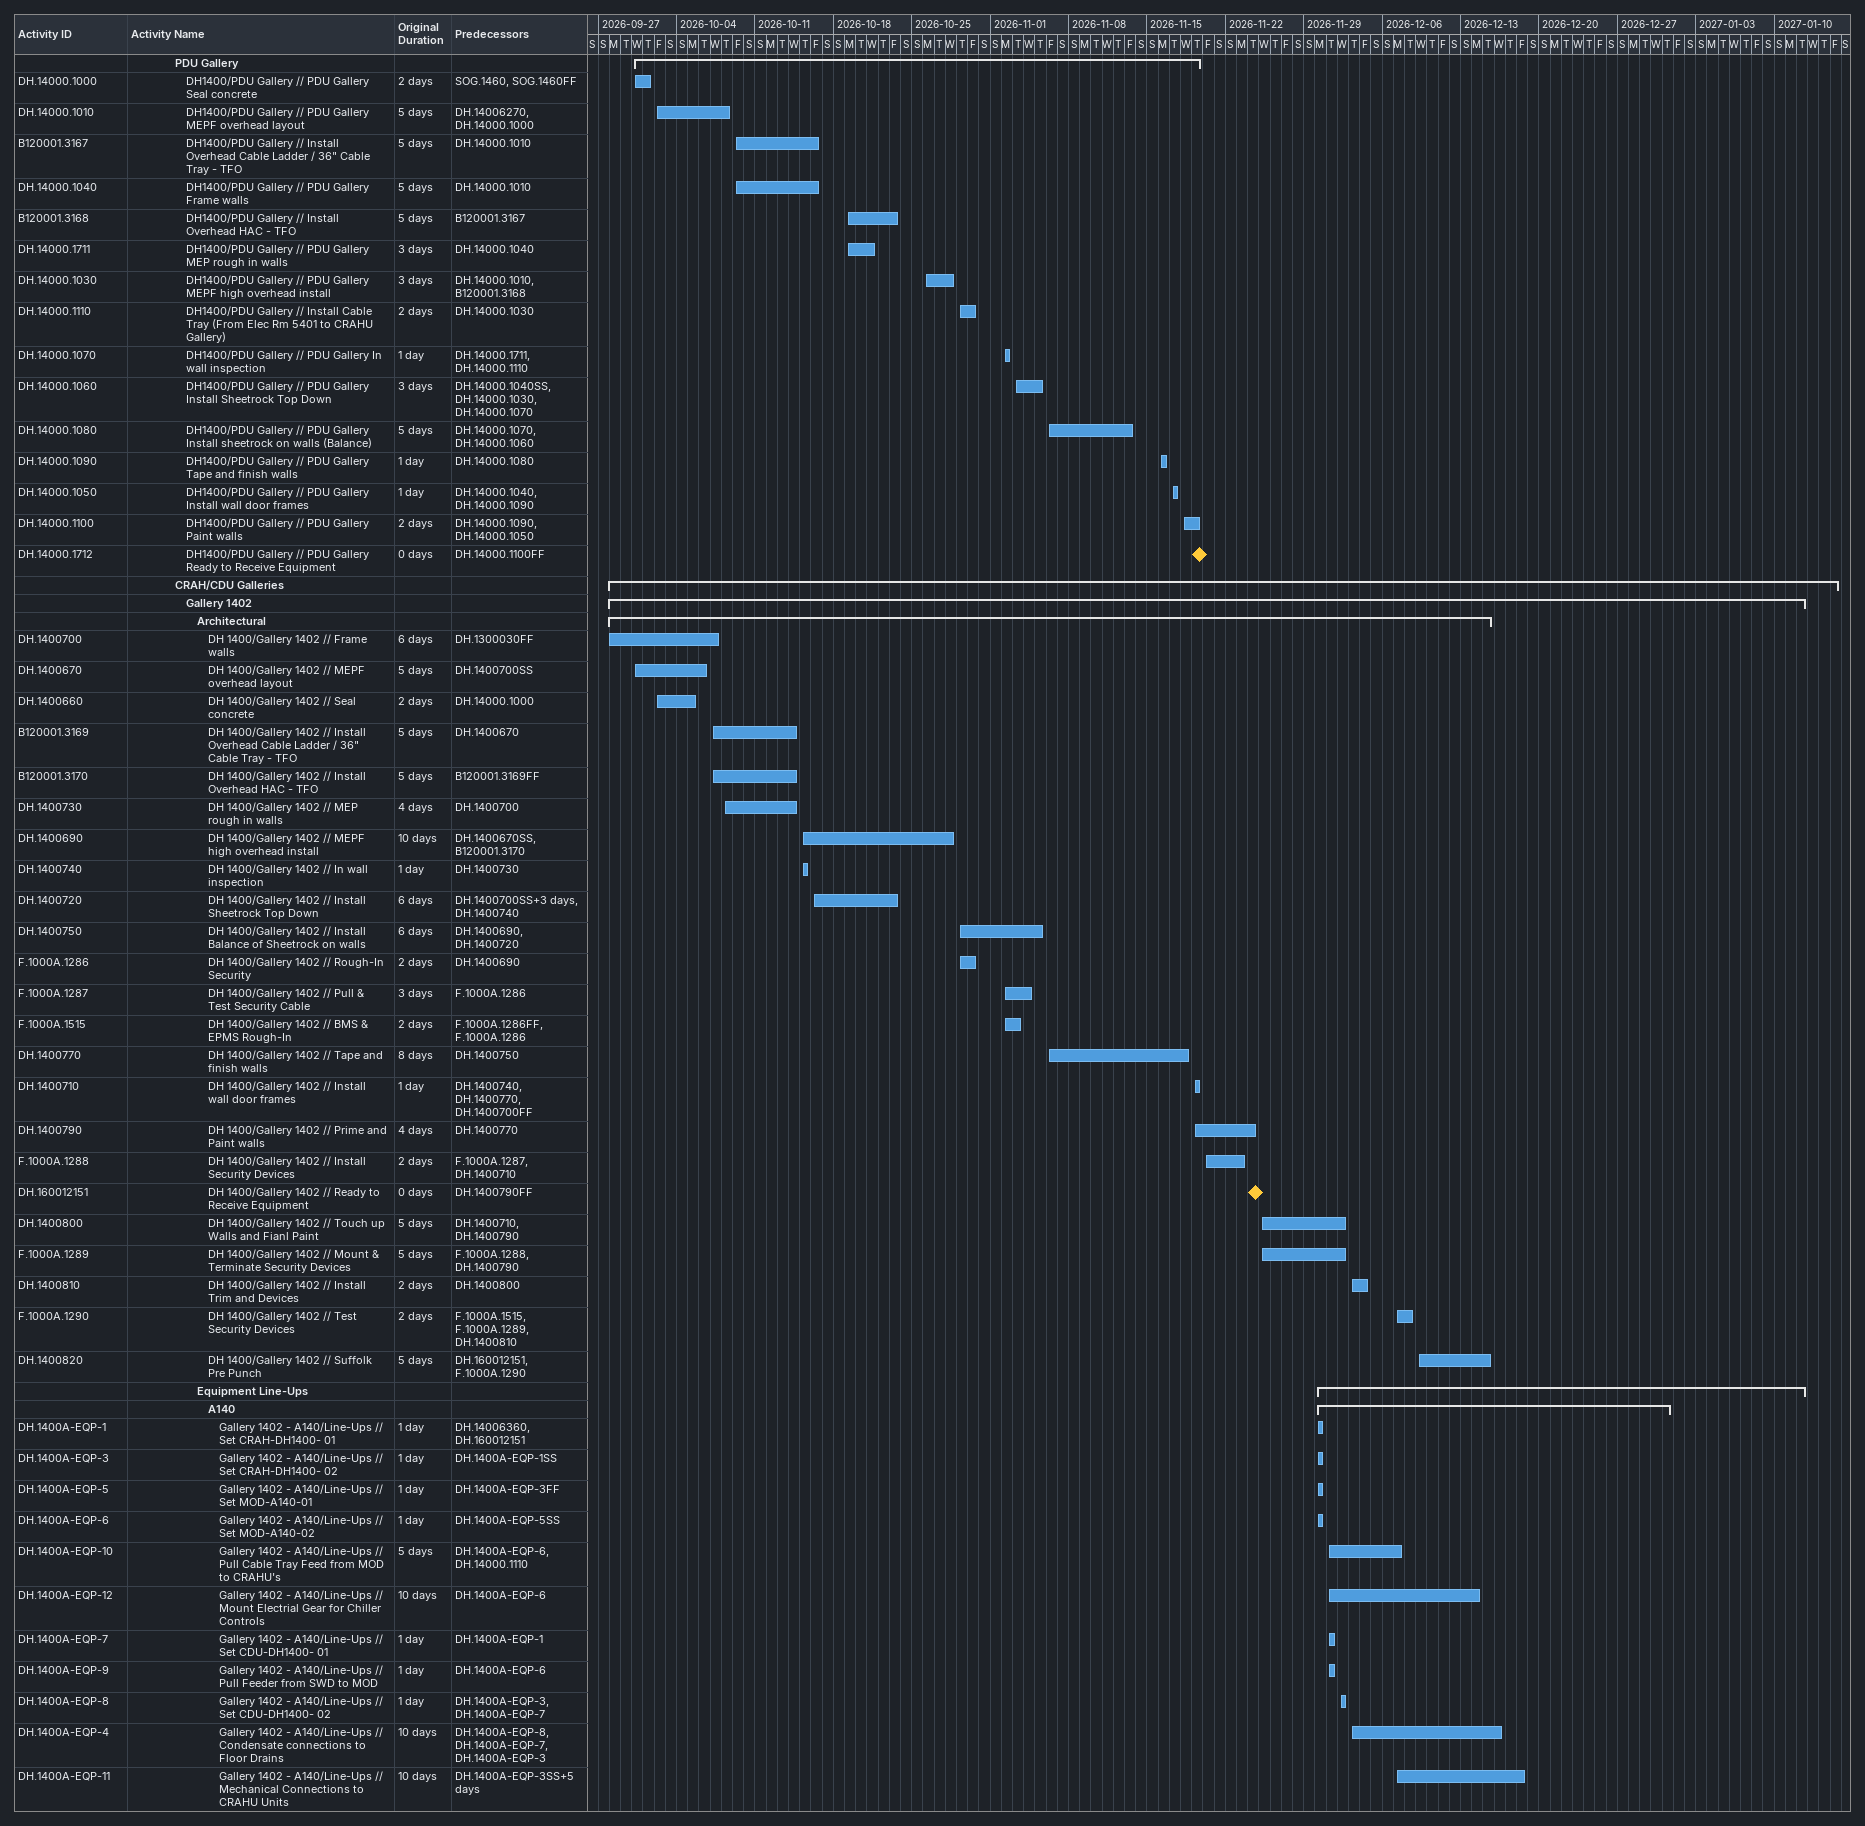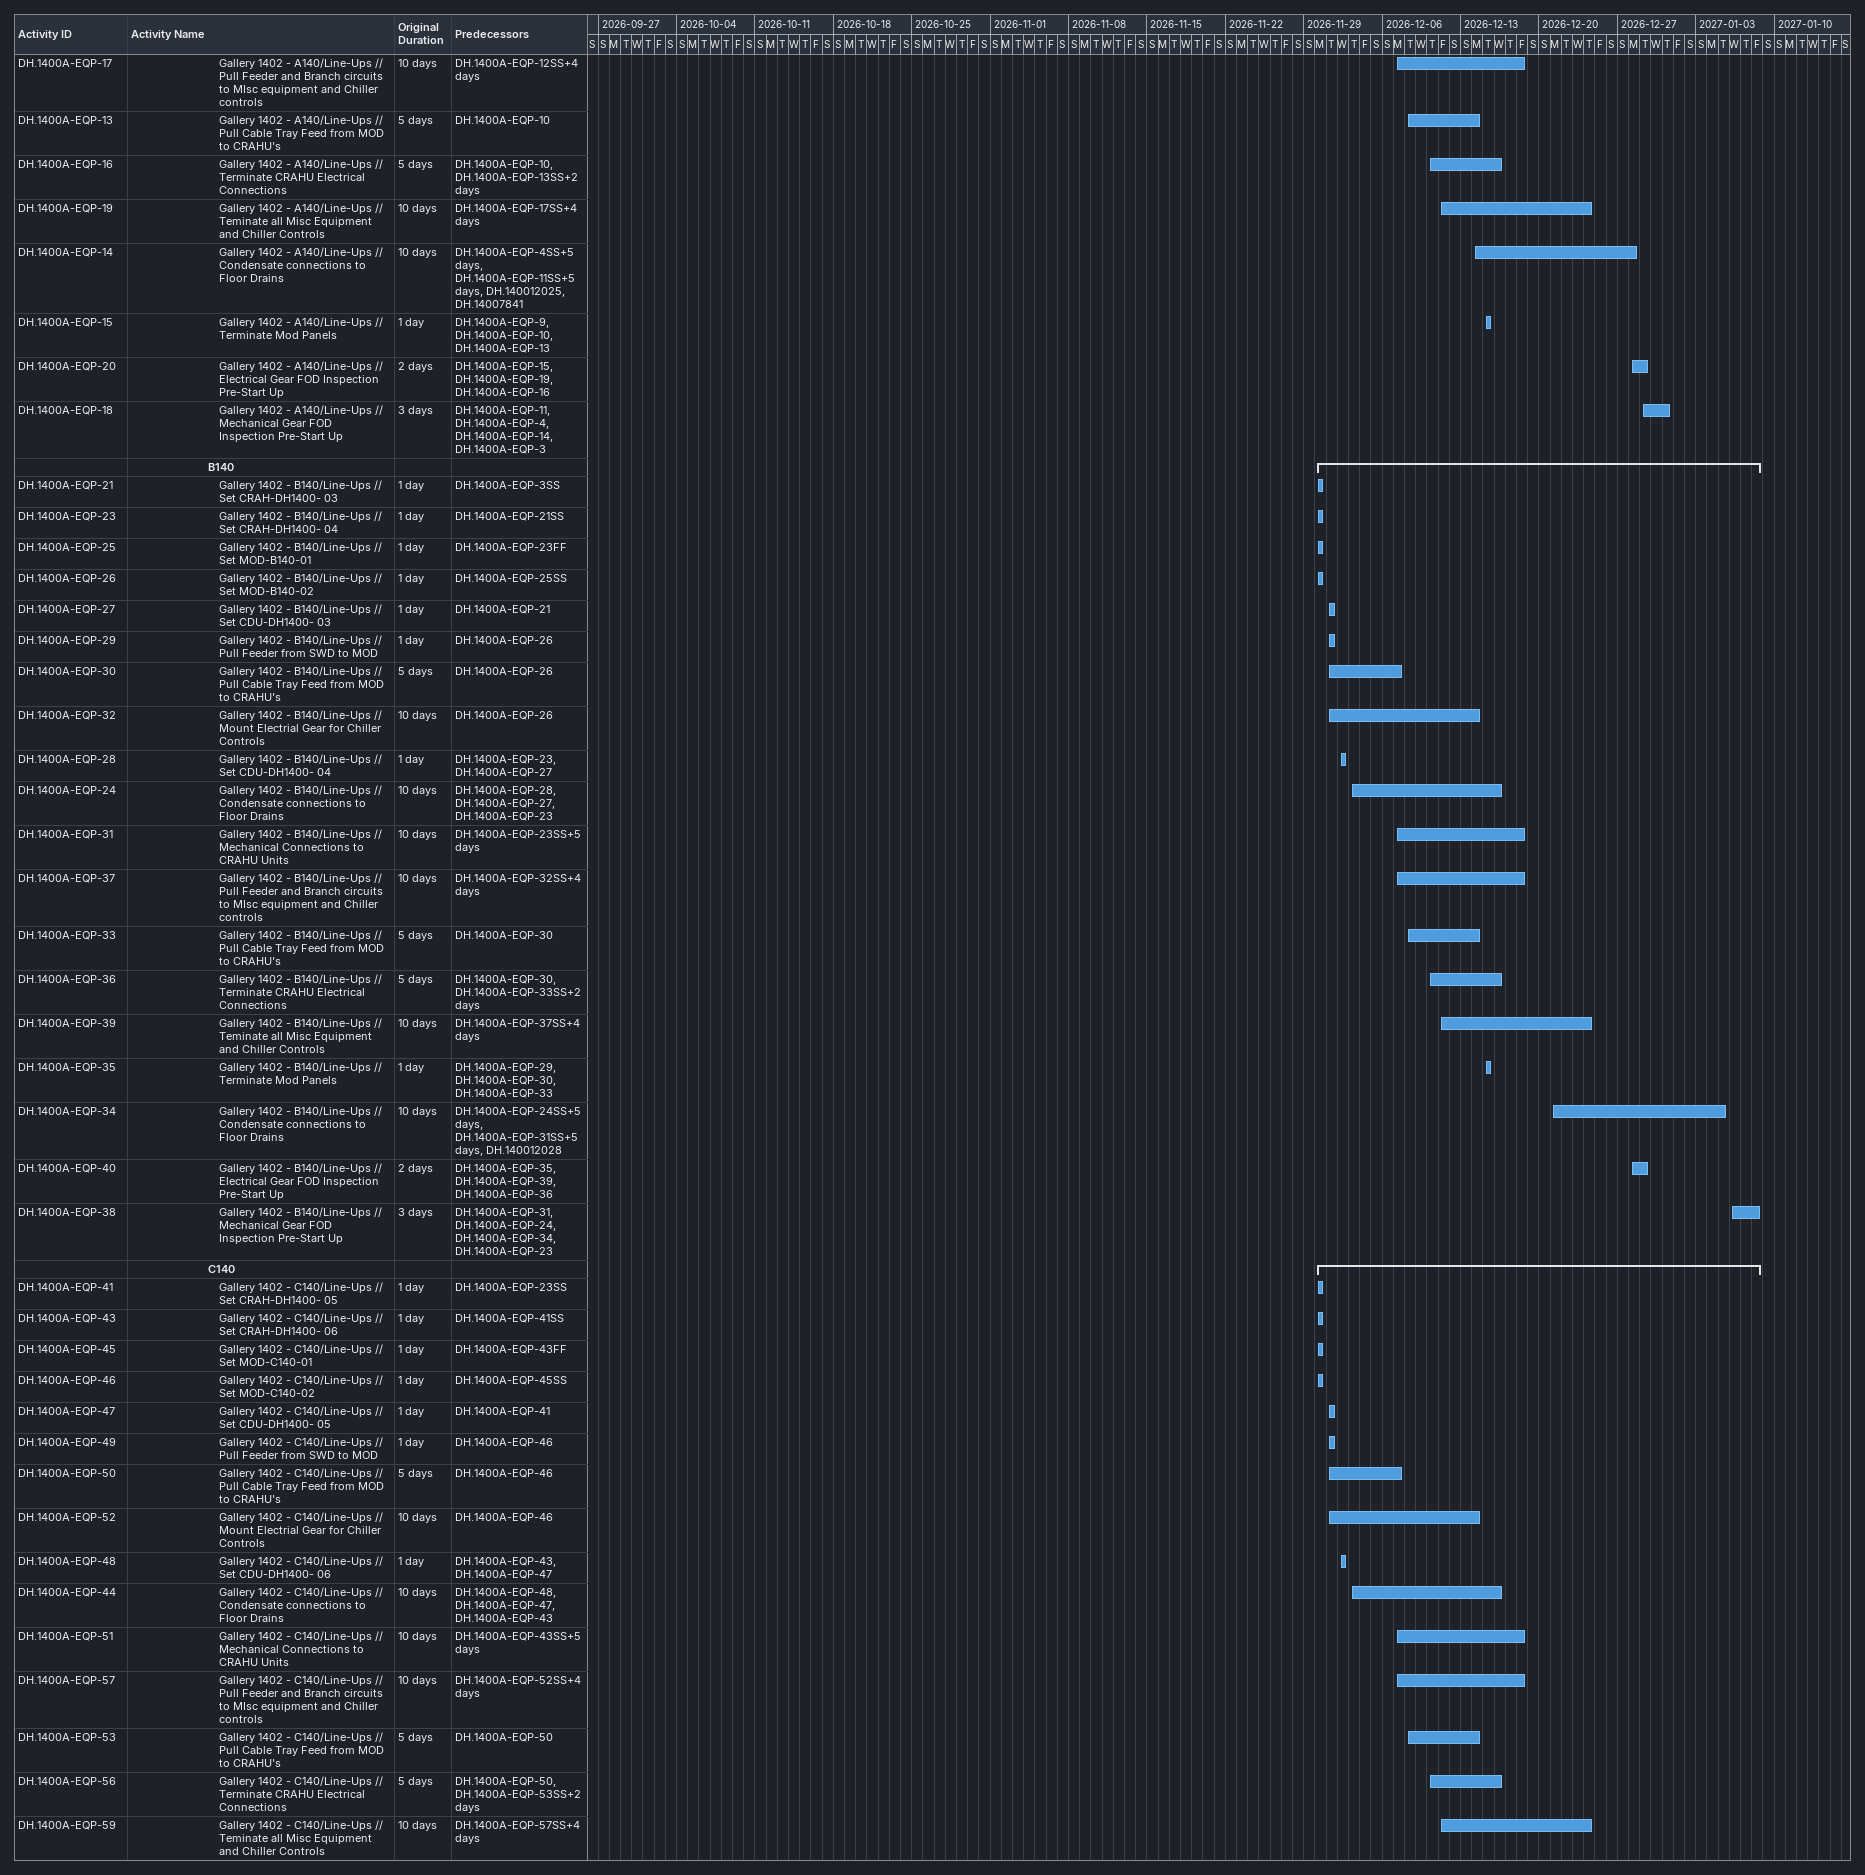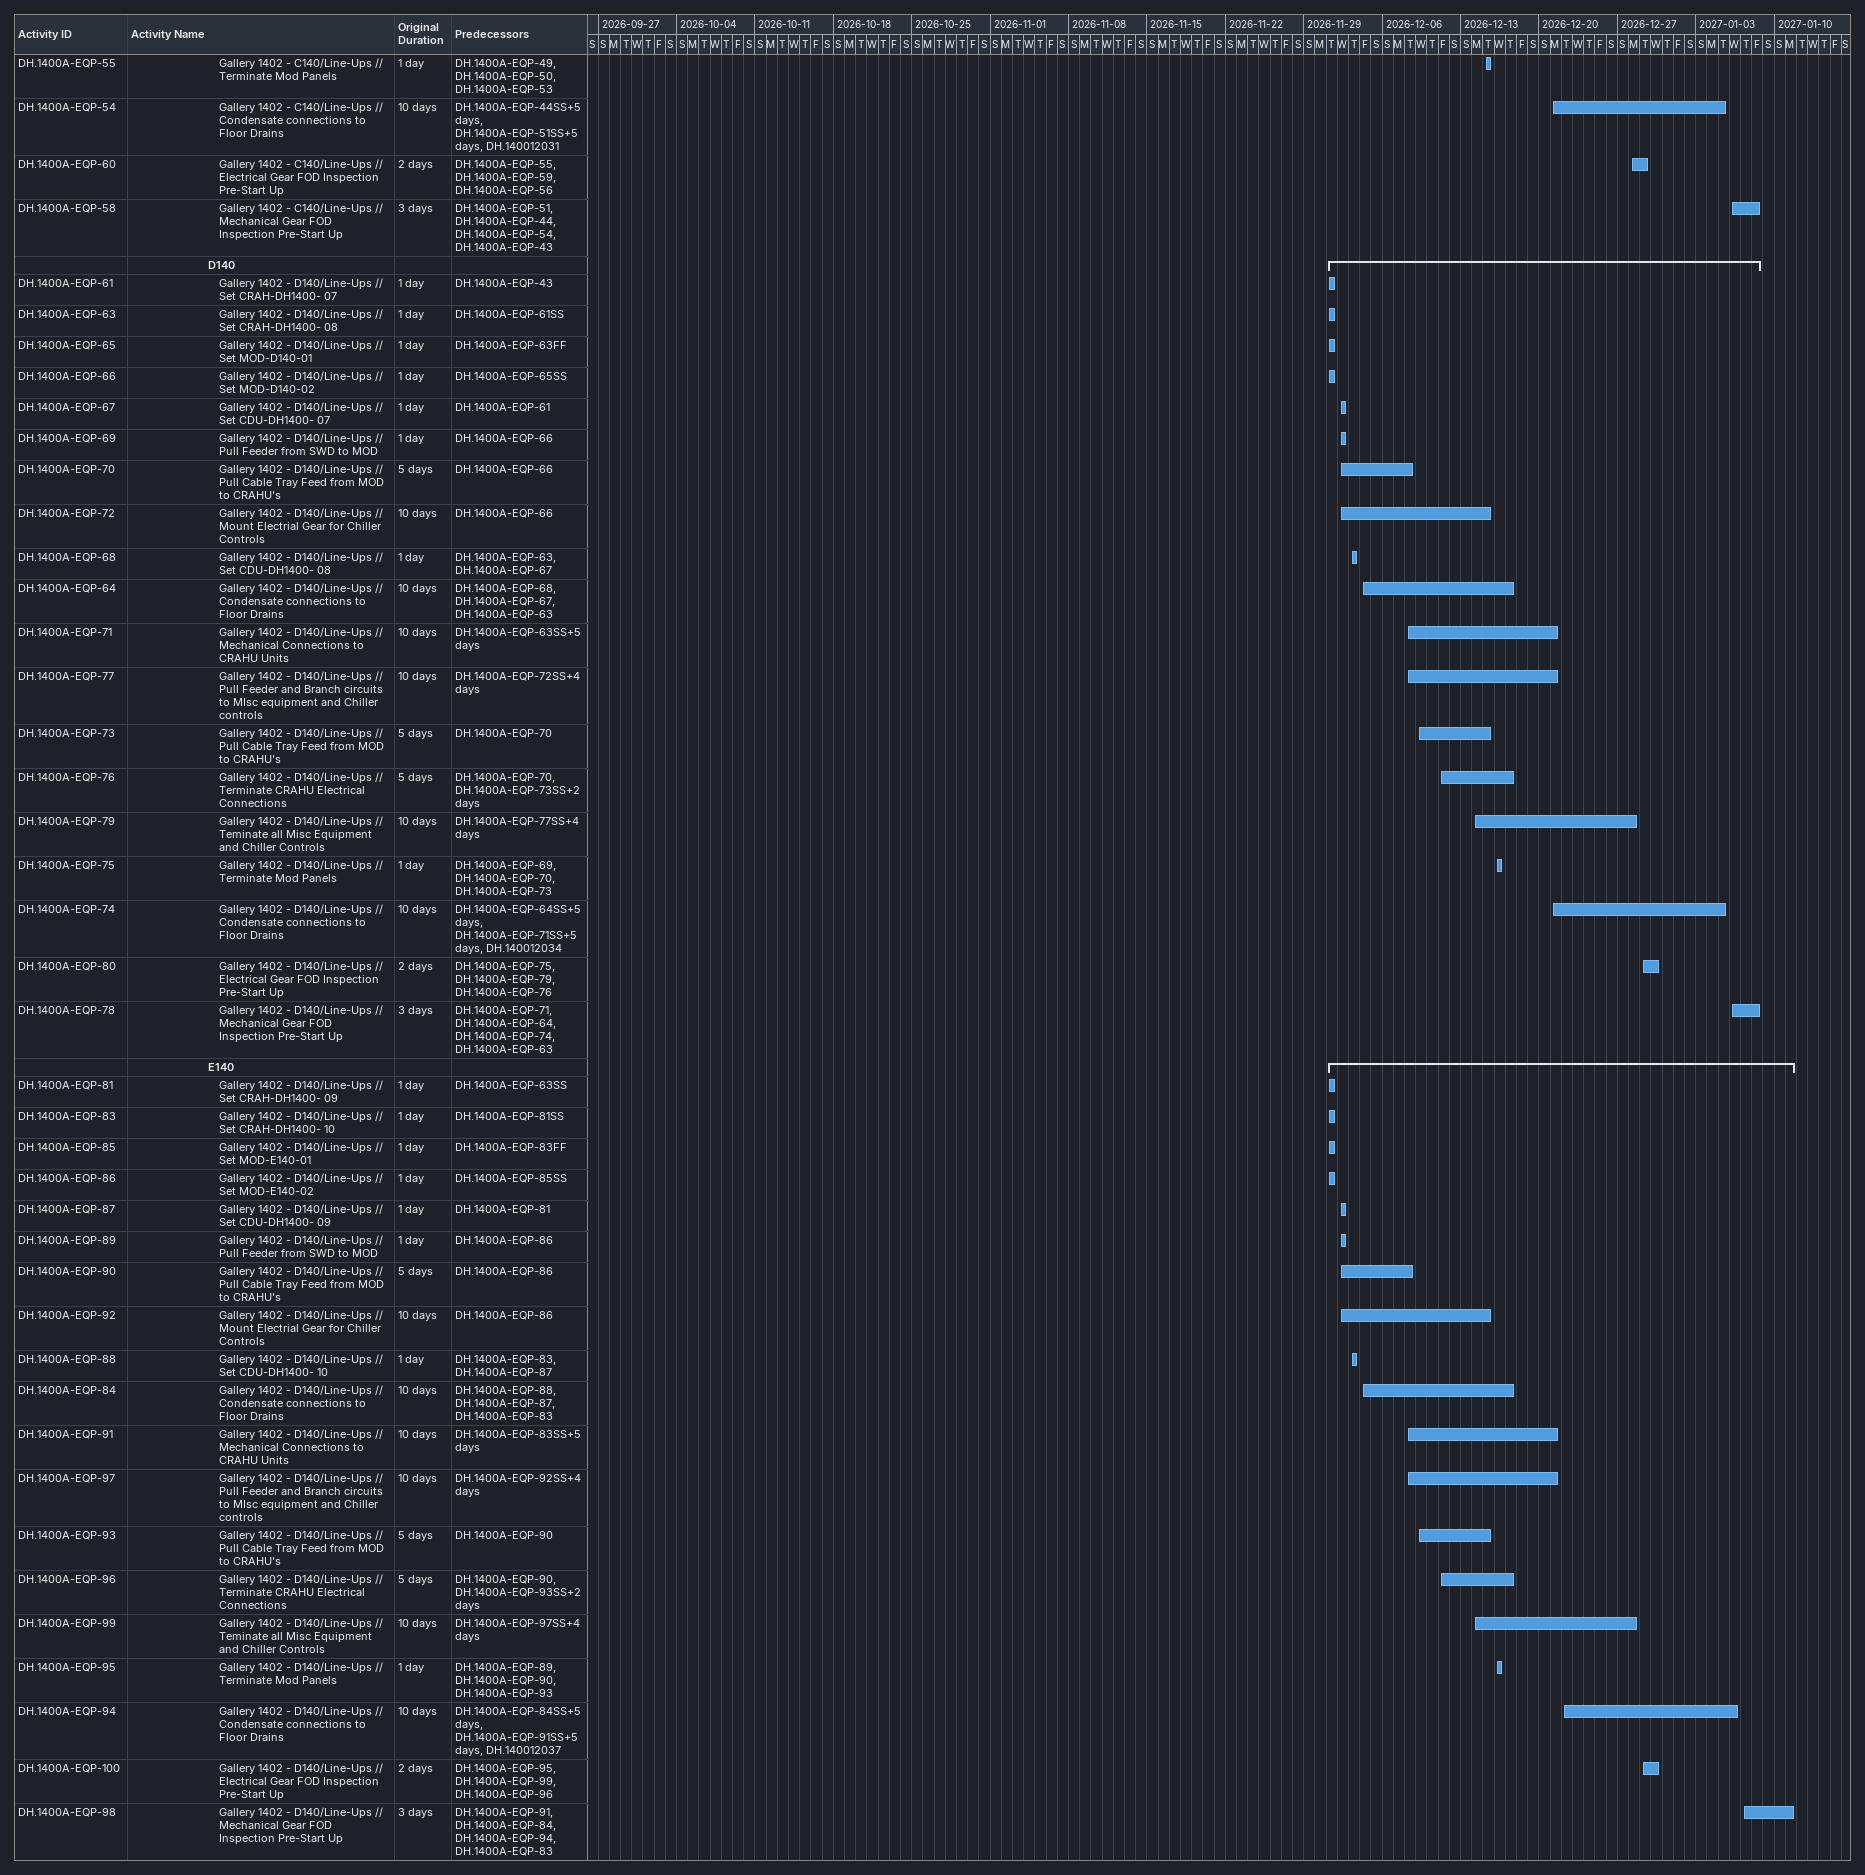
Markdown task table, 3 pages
| ID | Level | Task | Original duration | Start | Finish | Predecessors |
|---|---|---|---|---|---|---|
|  | 5 | **PDU Gallery** |  | 2026-09-30 | 2026-11-19 |  |
| DH.14000.1000 | 6 | DH1400/PDU Gallery // PDU Gallery Seal concrete | 2d | 2026-09-30 | 2026-10-01 | SOG.1460, SOG.1460FF |
| DH.14000.1010 | 6 | DH1400/PDU Gallery // PDU Gallery MEPF overhead layout | 5d | 2026-10-02 | 2026-10-08 | DH.14006270, DH.14000.1000 |
| B120001.3167 | 6 | DH1400/PDU Gallery // Install Overhead Cable Ladder / 36" Cable Tray - TFO | 5d | 2026-10-09 | 2026-10-16 | DH.14000.1010 |
| DH.14000.1040 | 6 | DH1400/PDU Gallery // PDU Gallery Frame walls | 5d | 2026-10-09 | 2026-10-16 | DH.14000.1010 |
| B120001.3168 | 6 | DH1400/PDU Gallery // Install Overhead HAC - TFO | 5d | 2026-10-19 | 2026-10-23 | B120001.3167 |
| DH.14000.1711 | 6 | DH1400/PDU Gallery // PDU Gallery MEP rough in walls | 3d | 2026-10-19 | 2026-10-21 | DH.14000.1040 |
| DH.14000.1030 | 6 | DH1400/PDU Gallery // PDU Gallery MEPF high overhead install | 3d | 2026-10-26 | 2026-10-28 | DH.14000.1010, B120001.3168 |
| DH.14000.1110 | 6 | DH1400/PDU Gallery // Install Cable Tray (From Elec Rm 5401 to CRAHU Gallery) | 2d | 2026-10-29 | 2026-10-30 | DH.14000.1030 |
| DH.14000.1070 | 6 | DH1400/PDU Gallery // PDU Gallery In wall inspection | 1d | 2026-11-02 | 2026-11-02 | DH.14000.1711, DH.14000.1110 |
| DH.14000.1060 | 6 | DH1400/PDU Gallery // PDU Gallery Install Sheetrock Top Down | 3d | 2026-11-03 | 2026-11-05 | DH.14000.1040SS, DH.14000.1030, DH.14000.1070 |
| DH.14000.1080 | 6 | DH1400/PDU Gallery // PDU Gallery Install sheetrock on walls (Balance) | 5d | 2026-11-06 | 2026-11-13 | DH.14000.1070, DH.14000.1060 |
| DH.14000.1090 | 6 | DH1400/PDU Gallery // PDU Gallery Tape and finish walls | 1d | 2026-11-16 | 2026-11-16 | DH.14000.1080 |
| DH.14000.1050 | 6 | DH1400/PDU Gallery // PDU Gallery Install wall door frames | 1d | 2026-11-17 | 2026-11-17 | DH.14000.1040, DH.14000.1090 |
| DH.14000.1100 | 6 | DH1400/PDU Gallery // PDU Gallery Paint walls | 2d | 2026-11-18 | 2026-11-19 | DH.14000.1090, DH.14000.1050 |
| DH.14000.1712 | 6 | DH1400/PDU Gallery // PDU Gallery Ready to Receive Equipment | 0d | 2026-11-19 | 2026-11-19 | DH.14000.1100FF |
|  | 5 | **CRAH/CDU Galleries** |  | 2026-09-28 | 2027-01-15 |  |
|  | 6 | **Gallery 1402** |  | 2026-09-28 | 2027-01-12 |  |
|  | 7 | **Architectural** |  | 2026-09-28 | 2026-12-15 |  |
| DH.1400700 | 8 | DH 1400/Gallery 1402 // Frame walls | 6d | 2026-09-28 | 2026-10-07 | DH.1300030FF |
| DH.1400670 | 8 | DH 1400/Gallery 1402 // MEPF overhead layout | 5d | 2026-09-30 | 2026-10-06 | DH.1400700SS |
| DH.1400660 | 8 | DH 1400/Gallery 1402 // Seal concrete | 2d | 2026-10-02 | 2026-10-05 | DH.14000.1000 |
| B120001.3169 | 8 | DH 1400/Gallery 1402 // Install Overhead Cable Ladder / 36" Cable Tray - TFO | 5d | 2026-10-07 | 2026-10-14 | DH.1400670 |
| B120001.3170 | 8 | DH 1400/Gallery 1402 // Install Overhead HAC - TFO | 5d | 2026-10-07 | 2026-10-14 | B120001.3169FF |
| DH.1400730 | 8 | DH 1400/Gallery 1402 // MEP rough in walls | 4d | 2026-10-08 | 2026-10-14 | DH.1400700 |
| DH.1400690 | 8 | DH 1400/Gallery 1402 // MEPF high overhead install | 10d | 2026-10-15 | 2026-10-28 | DH.1400670SS, B120001.3170 |
| DH.1400740 | 8 | DH 1400/Gallery 1402 // In wall inspection | 1d | 2026-10-15 | 2026-10-15 | DH.1400730 |
| DH.1400720 | 8 | DH 1400/Gallery 1402 // Install Sheetrock Top Down | 6d | 2026-10-16 | 2026-10-23 | DH.1400700SS+3d, DH.1400740 |
| DH.1400750 | 8 | DH 1400/Gallery 1402 // Install Balance of Sheetrock on walls | 6d | 2026-10-29 | 2026-11-05 | DH.1400690, DH.1400720 |
| F.1000A.1286 | 8 | DH 1400/Gallery 1402 // Rough-In Security | 2d | 2026-10-29 | 2026-10-30 | DH.1400690 |
| F.1000A.1287 | 8 | DH 1400/Gallery 1402 // Pull & Test Security Cable | 3d | 2026-11-02 | 2026-11-04 | F.1000A.1286 |
| F.1000A.1515 | 8 | DH 1400/Gallery 1402 // BMS & EPMS Rough-In | 2d | 2026-11-02 | 2026-11-03 | F.1000A.1286FF, F.1000A.1286 |
| DH.1400770 | 8 | DH 1400/Gallery 1402 // Tape and finish walls | 8d | 2026-11-06 | 2026-11-18 | DH.1400750 |
| DH.1400710 | 8 | DH 1400/Gallery 1402 // Install wall door frames | 1d | 2026-11-19 | 2026-11-19 | DH.1400740, DH.1400770, DH.1400700FF |
| DH.1400790 | 8 | DH 1400/Gallery 1402 // Prime and Paint walls | 4d | 2026-11-19 | 2026-11-24 | DH.1400770 |
| F.1000A.1288 | 8 | DH 1400/Gallery 1402 // Install Security Devices | 2d | 2026-11-20 | 2026-11-23 | F.1000A.1287, DH.1400710 |
| DH.160012151 | 8 | DH 1400/Gallery 1402 // Ready to Receive Equipment | 0d | 2026-11-24 | 2026-11-24 | DH.1400790FF |
| DH.1400800 | 8 | DH 1400/Gallery 1402 // Touch up Walls and Fianl Paint | 5d | 2026-11-25 | 2026-12-02 | DH.1400710, DH.1400790 |
| F.1000A.1289 | 8 | DH 1400/Gallery 1402 // Mount & Terminate Security Devices | 5d | 2026-11-25 | 2026-12-02 | F.1000A.1288, DH.1400790 |
| DH.1400810 | 8 | DH 1400/Gallery 1402 // Install Trim and Devices | 2d | 2026-12-03 | 2026-12-04 | DH.1400800 |
| F.1000A.1290 | 8 | DH 1400/Gallery 1402 // Test Security Devices | 2d | 2026-12-07 | 2026-12-08 | F.1000A.1515, F.1000A.1289, DH.1400810 |
| DH.1400820 | 8 | DH 1400/Gallery 1402 // Suffolk Pre Punch | 5d | 2026-12-09 | 2026-12-15 | DH.160012151, F.1000A.1290 |
|  | 7 | **Equipment Line-Ups** |  | 2026-11-30 | 2027-01-12 |  |
|  | 8 | **A140** |  | 2026-11-30 | 2026-12-31 |  |
| DH.1400A-EQP-1 | 9 | Gallery 1402 - A140/Line-Ups // Set CRAH-DH1400- 01 | 1d | 2026-11-30 | 2026-11-30 | DH.14006360, DH.160012151 |
| DH.1400A-EQP-3 | 9 | Gallery 1402 - A140/Line-Ups // Set CRAH-DH1400- 02 | 1d | 2026-11-30 | 2026-11-30 | DH.1400A-EQP-1SS |
| DH.1400A-EQP-5 | 9 | Gallery 1402 - A140/Line-Ups // Set MOD-A140-01 | 1d | 2026-11-30 | 2026-11-30 | DH.1400A-EQP-3FF |
| DH.1400A-EQP-6 | 9 | Gallery 1402 - A140/Line-Ups // Set MOD-A140-02 | 1d | 2026-11-30 | 2026-11-30 | DH.1400A-EQP-5SS |
| DH.1400A-EQP-10 | 9 | Gallery 1402 - A140/Line-Ups // Pull Cable Tray Feed from MOD to CRAHU's | 5d | 2026-12-01 | 2026-12-07 | DH.1400A-EQP-6, DH.14000.1110 |
| DH.1400A-EQP-12 | 9 | Gallery 1402 - A140/Line-Ups // Mount Electrial Gear for Chiller Controls | 10d | 2026-12-01 | 2026-12-14 | DH.1400A-EQP-6 |
| DH.1400A-EQP-7 | 9 | Gallery 1402 - A140/Line-Ups // Set CDU-DH1400- 01 | 1d | 2026-12-01 | 2026-12-01 | DH.1400A-EQP-1 |
| DH.1400A-EQP-9 | 9 | Gallery 1402 - A140/Line-Ups // Pull Feeder from SWD to MOD | 1d | 2026-12-01 | 2026-12-01 | DH.1400A-EQP-6 |
| DH.1400A-EQP-8 | 9 | Gallery 1402 - A140/Line-Ups // Set CDU-DH1400- 02 | 1d | 2026-12-02 | 2026-12-02 | DH.1400A-EQP-3, DH.1400A-EQP-7 |
| DH.1400A-EQP-4 | 9 | Gallery 1402 - A140/Line-Ups // Condensate connections to Floor Drains | 10d | 2026-12-03 | 2026-12-16 | DH.1400A-EQP-8, DH.1400A-EQP-7, DH.1400A-EQP-3 |
| DH.1400A-EQP-11 | 9 | Gallery 1402 - A140/Line-Ups // Mechanical Connections to CRAHU Units | 10d | 2026-12-07 | 2026-12-18 | DH.1400A-EQP-3SS+5d |
| DH.1400A-EQP-17 | 9 | Gallery 1402 - A140/Line-Ups // Pull Feeder and Branch circuits to MIsc equipment and Chiller controls | 10d | 2026-12-07 | 2026-12-18 | DH.1400A-EQP-12SS+4d |
| DH.1400A-EQP-13 | 9 | Gallery 1402 - A140/Line-Ups // Pull Cable Tray Feed from MOD to CRAHU's | 5d | 2026-12-08 | 2026-12-14 | DH.1400A-EQP-10 |
| DH.1400A-EQP-16 | 9 | Gallery 1402 - A140/Line-Ups // Terminate CRAHU Electrical Connections | 5d | 2026-12-10 | 2026-12-16 | DH.1400A-EQP-10, DH.1400A-EQP-13SS+2d |
| DH.1400A-EQP-19 | 9 | Gallery 1402 - A140/Line-Ups // Teminate all Misc Equipment and Chiller Controls | 10d | 2026-12-11 | 2026-12-24 | DH.1400A-EQP-17SS+4d |
| DH.1400A-EQP-14 | 9 | Gallery 1402 - A140/Line-Ups // Condensate connections to Floor Drains | 10d | 2026-12-14 | 2026-12-28 | DH.1400A-EQP-4SS+5d, DH.1400A-EQP-11SS+5d, DH.140012025, DH.14007841 |
| DH.1400A-EQP-15 | 9 | Gallery 1402 - A140/Line-Ups // Terminate Mod Panels | 1d | 2026-12-15 | 2026-12-15 | DH.1400A-EQP-9, DH.1400A-EQP-10, DH.1400A-EQP-13 |
| DH.1400A-EQP-20 | 9 | Gallery 1402 - A140/Line-Ups // Electrical Gear FOD Inspection Pre-Start Up | 2d | 2026-12-28 | 2026-12-29 | DH.1400A-EQP-15, DH.1400A-EQP-19, DH.1400A-EQP-16 |
| DH.1400A-EQP-18 | 9 | Gallery 1402 - A140/Line-Ups // Mechanical Gear FOD Inspection Pre-Start Up | 3d | 2026-12-29 | 2026-12-31 | DH.1400A-EQP-11, DH.1400A-EQP-4, DH.1400A-EQP-14, DH.1400A-EQP-3 |
|  | 8 | **B140** |  | 2026-11-30 | 2027-01-08 |  |
| DH.1400A-EQP-21 | 9 | Gallery 1402 - B140/Line-Ups // Set CRAH-DH1400- 03 | 1d | 2026-11-30 | 2026-11-30 | DH.1400A-EQP-3SS |
| DH.1400A-EQP-23 | 9 | Gallery 1402 - B140/Line-Ups // Set CRAH-DH1400- 04 | 1d | 2026-11-30 | 2026-11-30 | DH.1400A-EQP-21SS |
| DH.1400A-EQP-25 | 9 | Gallery 1402 - B140/Line-Ups // Set MOD-B140-01 | 1d | 2026-11-30 | 2026-11-30 | DH.1400A-EQP-23FF |
| DH.1400A-EQP-26 | 9 | Gallery 1402 - B140/Line-Ups // Set MOD-B140-02 | 1d | 2026-11-30 | 2026-11-30 | DH.1400A-EQP-25SS |
| DH.1400A-EQP-27 | 9 | Gallery 1402 - B140/Line-Ups // Set CDU-DH1400- 03 | 1d | 2026-12-01 | 2026-12-01 | DH.1400A-EQP-21 |
| DH.1400A-EQP-29 | 9 | Gallery 1402 - B140/Line-Ups // Pull Feeder from SWD to MOD | 1d | 2026-12-01 | 2026-12-01 | DH.1400A-EQP-26 |
| DH.1400A-EQP-30 | 9 | Gallery 1402 - B140/Line-Ups // Pull Cable Tray Feed from MOD to CRAHU's | 5d | 2026-12-01 | 2026-12-07 | DH.1400A-EQP-26 |
| DH.1400A-EQP-32 | 9 | Gallery 1402 - B140/Line-Ups // Mount Electrial Gear for Chiller Controls | 10d | 2026-12-01 | 2026-12-14 | DH.1400A-EQP-26 |
| DH.1400A-EQP-28 | 9 | Gallery 1402 - B140/Line-Ups // Set CDU-DH1400- 04 | 1d | 2026-12-02 | 2026-12-02 | DH.1400A-EQP-23, DH.1400A-EQP-27 |
| DH.1400A-EQP-24 | 9 | Gallery 1402 - B140/Line-Ups // Condensate connections to Floor Drains | 10d | 2026-12-03 | 2026-12-16 | DH.1400A-EQP-28, DH.1400A-EQP-27, DH.1400A-EQP-23 |
| DH.1400A-EQP-31 | 9 | Gallery 1402 - B140/Line-Ups // Mechanical Connections to CRAHU Units | 10d | 2026-12-07 | 2026-12-18 | DH.1400A-EQP-23SS+5d |
| DH.1400A-EQP-37 | 9 | Gallery 1402 - B140/Line-Ups // Pull Feeder and Branch circuits to MIsc equipment and Chiller controls | 10d | 2026-12-07 | 2026-12-18 | DH.1400A-EQP-32SS+4d |
| DH.1400A-EQP-33 | 9 | Gallery 1402 - B140/Line-Ups // Pull Cable Tray Feed from MOD to CRAHU's | 5d | 2026-12-08 | 2026-12-14 | DH.1400A-EQP-30 |
| DH.1400A-EQP-36 | 9 | Gallery 1402 - B140/Line-Ups // Terminate CRAHU Electrical Connections | 5d | 2026-12-10 | 2026-12-16 | DH.1400A-EQP-30, DH.1400A-EQP-33SS+2d |
| DH.1400A-EQP-39 | 9 | Gallery 1402 - B140/Line-Ups // Teminate all Misc Equipment and Chiller Controls | 10d | 2026-12-11 | 2026-12-24 | DH.1400A-EQP-37SS+4d |
| DH.1400A-EQP-35 | 9 | Gallery 1402 - B140/Line-Ups // Terminate Mod Panels | 1d | 2026-12-15 | 2026-12-15 | DH.1400A-EQP-29, DH.1400A-EQP-30, DH.1400A-EQP-33 |
| DH.1400A-EQP-34 | 9 | Gallery 1402 - B140/Line-Ups // Condensate connections to Floor Drains | 10d | 2026-12-21 | 2027-01-05 | DH.1400A-EQP-24SS+5d, DH.1400A-EQP-31SS+5d, DH.140012028 |
| DH.1400A-EQP-40 | 9 | Gallery 1402 - B140/Line-Ups // Electrical Gear FOD Inspection Pre-Start Up | 2d | 2026-12-28 | 2026-12-29 | DH.1400A-EQP-35, DH.1400A-EQP-39, DH.1400A-EQP-36 |
| DH.1400A-EQP-38 | 9 | Gallery 1402 - B140/Line-Ups // Mechanical Gear FOD Inspection Pre-Start Up | 3d | 2027-01-06 | 2027-01-08 | DH.1400A-EQP-31, DH.1400A-EQP-24, DH.1400A-EQP-34, DH.1400A-EQP-23 |
|  | 8 | **C140** |  | 2026-11-30 | 2027-01-08 |  |
| DH.1400A-EQP-41 | 9 | Gallery 1402 - C140/Line-Ups // Set CRAH-DH1400- 05 | 1d | 2026-11-30 | 2026-11-30 | DH.1400A-EQP-23SS |
| DH.1400A-EQP-43 | 9 | Gallery 1402 - C140/Line-Ups // Set CRAH-DH1400- 06 | 1d | 2026-11-30 | 2026-11-30 | DH.1400A-EQP-41SS |
| DH.1400A-EQP-45 | 9 | Gallery 1402 - C140/Line-Ups // Set MOD-C140-01 | 1d | 2026-11-30 | 2026-11-30 | DH.1400A-EQP-43FF |
| DH.1400A-EQP-46 | 9 | Gallery 1402 - C140/Line-Ups // Set MOD-C140-02 | 1d | 2026-11-30 | 2026-11-30 | DH.1400A-EQP-45SS |
| DH.1400A-EQP-47 | 9 | Gallery 1402 - C140/Line-Ups // Set CDU-DH1400- 05 | 1d | 2026-12-01 | 2026-12-01 | DH.1400A-EQP-41 |
| DH.1400A-EQP-49 | 9 | Gallery 1402 - C140/Line-Ups // Pull Feeder from SWD to MOD | 1d | 2026-12-01 | 2026-12-01 | DH.1400A-EQP-46 |
| DH.1400A-EQP-50 | 9 | Gallery 1402 - C140/Line-Ups // Pull Cable Tray Feed from MOD to CRAHU's | 5d | 2026-12-01 | 2026-12-07 | DH.1400A-EQP-46 |
| DH.1400A-EQP-52 | 9 | Gallery 1402 - C140/Line-Ups // Mount Electrial Gear for Chiller Controls | 10d | 2026-12-01 | 2026-12-14 | DH.1400A-EQP-46 |
| DH.1400A-EQP-48 | 9 | Gallery 1402 - C140/Line-Ups // Set CDU-DH1400- 06 | 1d | 2026-12-02 | 2026-12-02 | DH.1400A-EQP-43, DH.1400A-EQP-47 |
| DH.1400A-EQP-44 | 9 | Gallery 1402 - C140/Line-Ups // Condensate connections to Floor Drains | 10d | 2026-12-03 | 2026-12-16 | DH.1400A-EQP-48, DH.1400A-EQP-47, DH.1400A-EQP-43 |
| DH.1400A-EQP-51 | 9 | Gallery 1402 - C140/Line-Ups // Mechanical Connections to CRAHU Units | 10d | 2026-12-07 | 2026-12-18 | DH.1400A-EQP-43SS+5d |
| DH.1400A-EQP-57 | 9 | Gallery 1402 - C140/Line-Ups // Pull Feeder and Branch circuits to MIsc equipment and Chiller controls | 10d | 2026-12-07 | 2026-12-18 | DH.1400A-EQP-52SS+4d |
| DH.1400A-EQP-53 | 9 | Gallery 1402 - C140/Line-Ups // Pull Cable Tray Feed from MOD to CRAHU's | 5d | 2026-12-08 | 2026-12-14 | DH.1400A-EQP-50 |
| DH.1400A-EQP-56 | 9 | Gallery 1402 - C140/Line-Ups // Terminate CRAHU Electrical Connections | 5d | 2026-12-10 | 2026-12-16 | DH.1400A-EQP-50, DH.1400A-EQP-53SS+2d |
| DH.1400A-EQP-59 | 9 | Gallery 1402 - C140/Line-Ups // Teminate all Misc Equipment and Chiller Controls | 10d | 2026-12-11 | 2026-12-24 | DH.1400A-EQP-57SS+4d |
| DH.1400A-EQP-55 | 9 | Gallery 1402 - C140/Line-Ups // Terminate Mod Panels | 1d | 2026-12-15 | 2026-12-15 | DH.1400A-EQP-49, DH.1400A-EQP-50, DH.1400A-EQP-53 |
| DH.1400A-EQP-54 | 9 | Gallery 1402 - C140/Line-Ups // Condensate connections to Floor Drains | 10d | 2026-12-21 | 2027-01-05 | DH.1400A-EQP-44SS+5d, DH.1400A-EQP-51SS+5d, DH.140012031 |
| DH.1400A-EQP-60 | 9 | Gallery 1402 - C140/Line-Ups // Electrical Gear FOD Inspection Pre-Start Up | 2d | 2026-12-28 | 2026-12-29 | DH.1400A-EQP-55, DH.1400A-EQP-59, DH.1400A-EQP-56 |
| DH.1400A-EQP-58 | 9 | Gallery 1402 - C140/Line-Ups // Mechanical Gear FOD Inspection Pre-Start Up | 3d | 2027-01-06 | 2027-01-08 | DH.1400A-EQP-51, DH.1400A-EQP-44, DH.1400A-EQP-54, DH.1400A-EQP-43 |
|  | 8 | **D140** |  | 2026-12-01 | 2027-01-08 |  |
| DH.1400A-EQP-61 | 9 | Gallery 1402 - D140/Line-Ups // Set CRAH-DH1400- 07 | 1d | 2026-12-01 | 2026-12-01 | DH.1400A-EQP-43 |
| DH.1400A-EQP-63 | 9 | Gallery 1402 - D140/Line-Ups // Set CRAH-DH1400- 08 | 1d | 2026-12-01 | 2026-12-01 | DH.1400A-EQP-61SS |
| DH.1400A-EQP-65 | 9 | Gallery 1402 - D140/Line-Ups // Set MOD-D140-01 | 1d | 2026-12-01 | 2026-12-01 | DH.1400A-EQP-63FF |
| DH.1400A-EQP-66 | 9 | Gallery 1402 - D140/Line-Ups // Set MOD-D140-02 | 1d | 2026-12-01 | 2026-12-01 | DH.1400A-EQP-65SS |
| DH.1400A-EQP-67 | 9 | Gallery 1402 - D140/Line-Ups // Set CDU-DH1400- 07 | 1d | 2026-12-02 | 2026-12-02 | DH.1400A-EQP-61 |
| DH.1400A-EQP-69 | 9 | Gallery 1402 - D140/Line-Ups // Pull Feeder from SWD to MOD | 1d | 2026-12-02 | 2026-12-02 | DH.1400A-EQP-66 |
| DH.1400A-EQP-70 | 9 | Gallery 1402 - D140/Line-Ups // Pull Cable Tray Feed from MOD to CRAHU's | 5d | 2026-12-02 | 2026-12-08 | DH.1400A-EQP-66 |
| DH.1400A-EQP-72 | 9 | Gallery 1402 - D140/Line-Ups // Mount Electrial Gear for Chiller Controls | 10d | 2026-12-02 | 2026-12-15 | DH.1400A-EQP-66 |
| DH.1400A-EQP-68 | 9 | Gallery 1402 - D140/Line-Ups // Set CDU-DH1400- 08 | 1d | 2026-12-03 | 2026-12-03 | DH.1400A-EQP-63, DH.1400A-EQP-67 |
| DH.1400A-EQP-64 | 9 | Gallery 1402 - D140/Line-Ups // Condensate connections to Floor Drains | 10d | 2026-12-04 | 2026-12-17 | DH.1400A-EQP-68, DH.1400A-EQP-67, DH.1400A-EQP-63 |
| DH.1400A-EQP-71 | 9 | Gallery 1402 - D140/Line-Ups // Mechanical Connections to CRAHU Units | 10d | 2026-12-08 | 2026-12-21 | DH.1400A-EQP-63SS+5d |
| DH.1400A-EQP-77 | 9 | Gallery 1402 - D140/Line-Ups // Pull Feeder and Branch circuits to MIsc equipment and Chiller controls | 10d | 2026-12-08 | 2026-12-21 | DH.1400A-EQP-72SS+4d |
| DH.1400A-EQP-73 | 9 | Gallery 1402 - D140/Line-Ups // Pull Cable Tray Feed from MOD to CRAHU's | 5d | 2026-12-09 | 2026-12-15 | DH.1400A-EQP-70 |
| DH.1400A-EQP-76 | 9 | Gallery 1402 - D140/Line-Ups // Terminate CRAHU Electrical Connections | 5d | 2026-12-11 | 2026-12-17 | DH.1400A-EQP-70, DH.1400A-EQP-73SS+2d |
| DH.1400A-EQP-79 | 9 | Gallery 1402 - D140/Line-Ups // Teminate all Misc Equipment and Chiller Controls | 10d | 2026-12-14 | 2026-12-28 | DH.1400A-EQP-77SS+4d |
| DH.1400A-EQP-75 | 9 | Gallery 1402 - D140/Line-Ups // Terminate Mod Panels | 1d | 2026-12-16 | 2026-12-16 | DH.1400A-EQP-69, DH.1400A-EQP-70, DH.1400A-EQP-73 |
| DH.1400A-EQP-74 | 9 | Gallery 1402 - D140/Line-Ups // Condensate connections to Floor Drains | 10d | 2026-12-21 | 2027-01-05 | DH.1400A-EQP-64SS+5d, DH.1400A-EQP-71SS+5d, DH.140012034 |
| DH.1400A-EQP-80 | 9 | Gallery 1402 - D140/Line-Ups // Electrical Gear FOD Inspection Pre-Start Up | 2d | 2026-12-29 | 2026-12-30 | DH.1400A-EQP-75, DH.1400A-EQP-79, DH.1400A-EQP-76 |
| DH.1400A-EQP-78 | 9 | Gallery 1402 - D140/Line-Ups // Mechanical Gear FOD Inspection Pre-Start Up | 3d | 2027-01-06 | 2027-01-08 | DH.1400A-EQP-71, DH.1400A-EQP-64, DH.1400A-EQP-74, DH.1400A-EQP-63 |
|  | 8 | **E140** |  | 2026-12-01 | 2027-01-11 |  |
| DH.1400A-EQP-81 | 9 | Gallery 1402 - D140/Line-Ups // Set CRAH-DH1400- 09 | 1d | 2026-12-01 | 2026-12-01 | DH.1400A-EQP-63SS |
| DH.1400A-EQP-83 | 9 | Gallery 1402 - D140/Line-Ups // Set CRAH-DH1400- 10 | 1d | 2026-12-01 | 2026-12-01 | DH.1400A-EQP-81SS |
| DH.1400A-EQP-85 | 9 | Gallery 1402 - D140/Line-Ups // Set MOD-E140-01 | 1d | 2026-12-01 | 2026-12-01 | DH.1400A-EQP-83FF |
| DH.1400A-EQP-86 | 9 | Gallery 1402 - D140/Line-Ups // Set MOD-E140-02 | 1d | 2026-12-01 | 2026-12-01 | DH.1400A-EQP-85SS |
| DH.1400A-EQP-87 | 9 | Gallery 1402 - D140/Line-Ups // Set CDU-DH1400- 09 | 1d | 2026-12-02 | 2026-12-02 | DH.1400A-EQP-81 |
| DH.1400A-EQP-89 | 9 | Gallery 1402 - D140/Line-Ups // Pull Feeder from SWD to MOD | 1d | 2026-12-02 | 2026-12-02 | DH.1400A-EQP-86 |
| DH.1400A-EQP-90 | 9 | Gallery 1402 - D140/Line-Ups // Pull Cable Tray Feed from MOD to CRAHU's | 5d | 2026-12-02 | 2026-12-08 | DH.1400A-EQP-86 |
| DH.1400A-EQP-92 | 9 | Gallery 1402 - D140/Line-Ups // Mount Electrial Gear for Chiller Controls | 10d | 2026-12-02 | 2026-12-15 | DH.1400A-EQP-86 |
| DH.1400A-EQP-88 | 9 | Gallery 1402 - D140/Line-Ups // Set CDU-DH1400- 10 | 1d | 2026-12-03 | 2026-12-03 | DH.1400A-EQP-83, DH.1400A-EQP-87 |
| DH.1400A-EQP-84 | 9 | Gallery 1402 - D140/Line-Ups // Condensate connections to Floor Drains | 10d | 2026-12-04 | 2026-12-17 | DH.1400A-EQP-88, DH.1400A-EQP-87, DH.1400A-EQP-83 |
| DH.1400A-EQP-91 | 9 | Gallery 1402 - D140/Line-Ups // Mechanical Connections to CRAHU Units | 10d | 2026-12-08 | 2026-12-21 | DH.1400A-EQP-83SS+5d |
| DH.1400A-EQP-97 | 9 | Gallery 1402 - D140/Line-Ups // Pull Feeder and Branch circuits to MIsc equipment and Chiller controls | 10d | 2026-12-08 | 2026-12-21 | DH.1400A-EQP-92SS+4d |
| DH.1400A-EQP-93 | 9 | Gallery 1402 - D140/Line-Ups // Pull Cable Tray Feed from MOD to CRAHU's | 5d | 2026-12-09 | 2026-12-15 | DH.1400A-EQP-90 |
| DH.1400A-EQP-96 | 9 | Gallery 1402 - D140/Line-Ups // Terminate CRAHU Electrical Connections | 5d | 2026-12-11 | 2026-12-17 | DH.1400A-EQP-90, DH.1400A-EQP-93SS+2d |
| DH.1400A-EQP-99 | 9 | Gallery 1402 - D140/Line-Ups // Teminate all Misc Equipment and Chiller Controls | 10d | 2026-12-14 | 2026-12-28 | DH.1400A-EQP-97SS+4d |
| DH.1400A-EQP-95 | 9 | Gallery 1402 - D140/Line-Ups // Terminate Mod Panels | 1d | 2026-12-16 | 2026-12-16 | DH.1400A-EQP-89, DH.1400A-EQP-90, DH.1400A-EQP-93 |
| DH.1400A-EQP-94 | 9 | Gallery 1402 - D140/Line-Ups // Condensate connections to Floor Drains | 10d | 2026-12-22 | 2027-01-06 | DH.1400A-EQP-84SS+5d, DH.1400A-EQP-91SS+5d, DH.140012037 |
| DH.1400A-EQP-100 | 9 | Gallery 1402 - D140/Line-Ups // Electrical Gear FOD Inspection Pre-Start Up | 2d | 2026-12-29 | 2026-12-30 | DH.1400A-EQP-95, DH.1400A-EQP-99, DH.1400A-EQP-96 |
| DH.1400A-EQP-98 | 9 | Gallery 1402 - D140/Line-Ups // Mechanical Gear FOD Inspection Pre-Start Up | 3d | 2027-01-07 | 2027-01-11 | DH.1400A-EQP-91, DH.1400A-EQP-84, DH.1400A-EQP-94, DH.1400A-EQP-83 |
